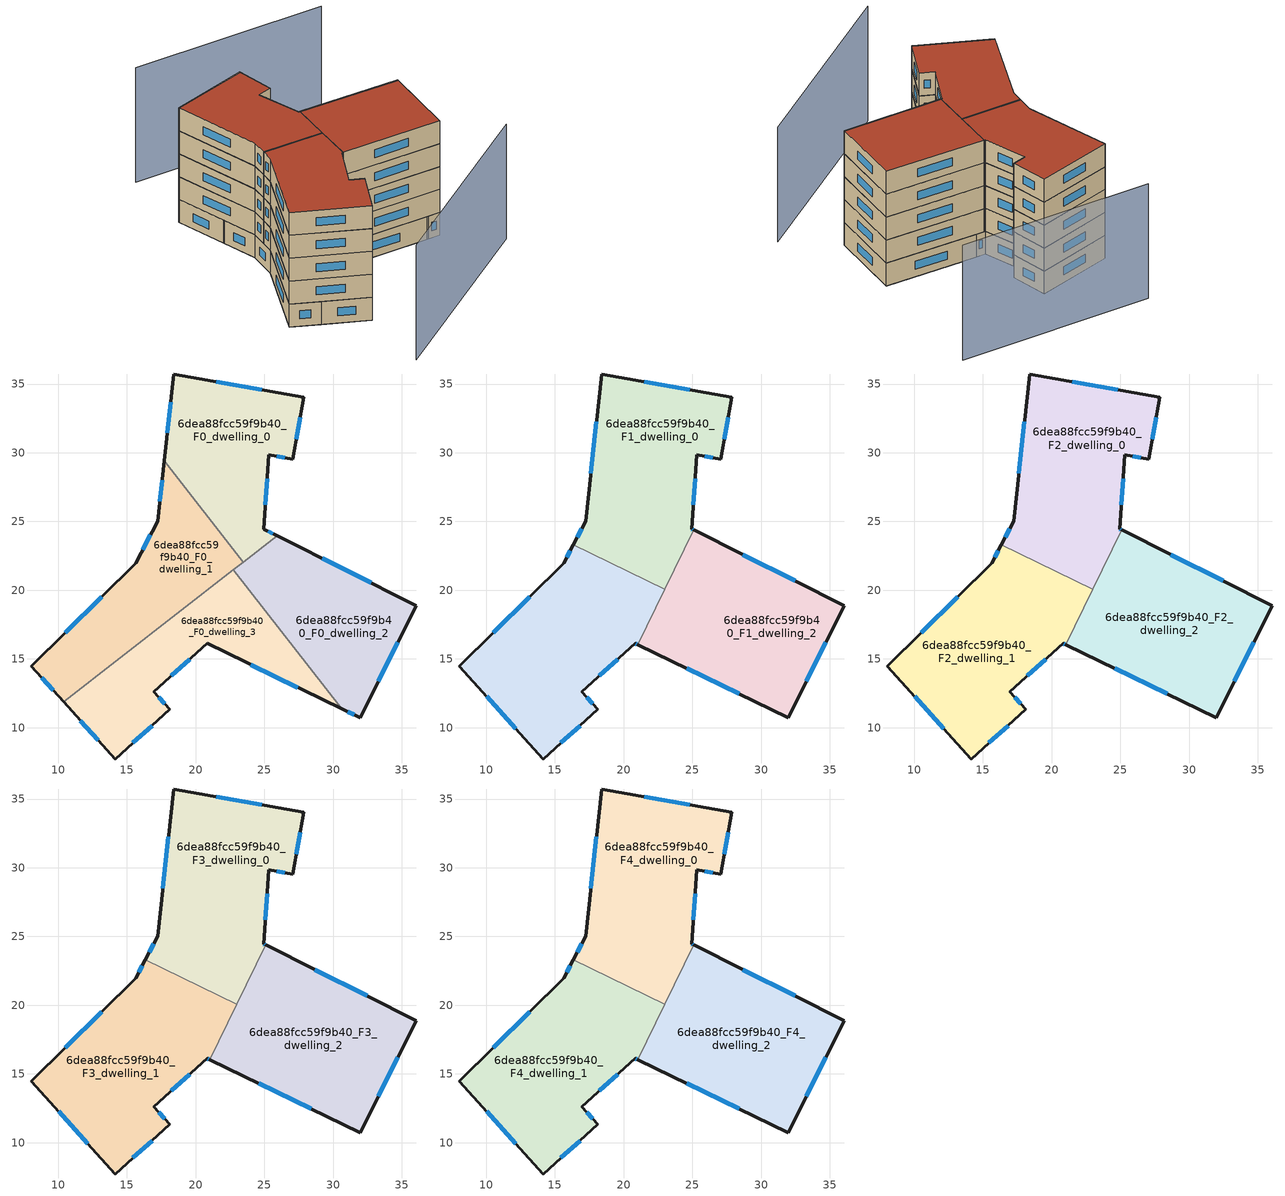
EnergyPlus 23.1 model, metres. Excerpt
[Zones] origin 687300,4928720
6dea88fcc59f9b40_F0_dwelling_0
 floor ground (EU_floor_Construction): 25.93,23.96 24.96,24.45 25.32,29.85 27.07,29.53 27.88,34.03 18.4,35.73 17.71,29.42 23.46,22.04 z0
 wall outside (EU_wall_Construction): 17.71,29.42 18.4,35.73 27.88,34.03 27.07,29.53 25.32,29.85 24.96,24.45 25.93,23.96 z0:3
 wall to 6dea88fcc59f9b40_F0_dwelling_1 (EU_wall_Construction): 23.46,22.04 17.71,29.42 z0:3
 wall to 6dea88fcc59f9b40_F0_dwelling_2 (EU_wall_Construction): 25.93,23.96 23.46,22.04 z0:3
 window (EU_Window_Construction): 27.62,32.57 27.33,30.99 / 26.5,29.63 25.89,29.74 / 25.2,28.09 25.08,26.21 / 25.28,24.29 25.61,24.12 / 17.94,31.47 18.18,33.68 / 21.48,35.18 24.8,34.58 z0.98:2.02
6dea88fcc59f9b40_F0_dwelling_1
 floor ground (EU_floor_Construction): 23.46,22.04 17.71,29.42 17.23,25.03 15.63,21.96 8.04,14.48 10.4,11.87 z0
 wall outside (EU_wall_Construction): 10.4,11.87 8.04,14.48 15.63,21.96 17.23,25.03 17.71,29.42 z0:3
 wall to 6dea88fcc59f9b40_F0_dwelling_3 (EU_wall_Construction): 22.75,21.49 10.4,11.87 z0:3
 wall to 6dea88fcc59f9b40_F0_dwelling_2 (EU_wall_Construction): 23.46,22.04 22.75,21.49 z0:3
 window (EU_Window_Construction): 17.39,26.46 17.55,27.99 / 9.63,12.72 8.81,13.63 / 10.51,16.91 13.16,19.53 / 16.15,22.96 16.71,24.03 z0.98:2.02
6dea88fcc59f9b40_F0_dwelling_2
 floor ground (EU_floor_Construction): 31.96,10.72 36.05,18.88 25.93,23.96 22.75,21.49 30.63,11.37 z0
 wall outside (EU_wall_Construction): 25.93,23.96 36.05,18.88 31.96,10.72 30.63,11.37 z0:3
 wall to 6dea88fcc59f9b40_F0_dwelling_3 (EU_wall_Construction): 30.63,11.37 22.75,21.49 z0:3
 window (EU_Window_Construction): 34.72,16.23 33.29,13.37 / 31.53,10.93 31.06,11.15 / 29.22,22.31 32.76,20.53 z0.98:2.02
6dea88fcc59f9b40_F0_dwelling_3
 floor ground (EU_floor_Construction): 30.63,11.37 22.75,21.49 10.4,11.87 14.14,7.72 18.13,11.33 16.95,12.63 20.83,16.13 z0
 wall outside (EU_wall_Construction): 30.63,11.37 20.83,16.13 16.95,12.63 18.13,11.33 14.14,7.72 10.4,11.87 z0:3
 window (EU_Window_Construction): 27.44,12.91 24.02,14.58 / 19.57,14.99 18.21,13.77 / 17.33,12.21 17.75,11.75 / 16.83,10.16 15.44,8.89 / 12.92,9.07 11.62,10.52 z0.98:2.02
6dea88fcc59f9b40_F1_dwelling_0
 floor to 6dea88fcc59f9b40_F0_dwelling_0 (EU_floor_Construction): 25.08,24.39 24.96,24.45 25.32,29.85 27.07,29.53 27.88,34.03 18.4,35.73 17.71,29.42 23.46,22.04 24.23,22.64 z3
 floor to 6dea88fcc59f9b40_F0_dwelling_1 (EU_floor_Construction): 23.46,22.04 17.71,29.42 17.23,25.03 16.33,23.31 21.72,20.68 z3
 floor to 6dea88fcc59f9b40_F0_dwelling_3 (EU_floor_Construction): 22.98,20.07 23.32,20.76 22.75,21.49 21.72,20.68 z3
 floor to 6dea88fcc59f9b40_F0_dwelling_2 (EU_floor_Construction): 23.32,20.76 24.23,22.64 22.75,21.49 z3
 wall outside (EU_wall_Construction): 16.33,23.31 17.23,25.03 18.4,35.73 27.88,34.03 27.07,29.53 25.32,29.85 24.96,24.45 25.08,24.39 z3:6
 wall to 6dea88fcc59f9b40_F1_dwelling_1 (EU_wall_Construction): 22.98,20.07 16.33,23.31 z3:6
 wall to 6dea88fcc59f9b40_F1_dwelling_2 (EU_wall_Construction): 25.08,24.39 22.98,20.07 z3:6
 window (EU_Window_Construction): 21.48,35.18 24.8,34.58 / 27.62,32.57 27.33,30.99 / 26.5,29.63 25.89,29.74 / 25.2,28.09 25.08,26.21 / 25,24.43 25.04,24.41 / 16.63,23.87 16.94,24.47 / 17.61,28.51 18.02,32.25 z3.98:5.02
6dea88fcc59f9b40_F1_dwelling_1
 floor to 6dea88fcc59f9b40_F0_dwelling_1 (EU_floor_Construction): 21.72,20.68 16.33,23.31 15.63,21.96 8.04,14.48 10.4,11.87 z3
 floor to 6dea88fcc59f9b40_F0_dwelling_3 (EU_floor_Construction): 18.13,11.33 16.95,12.63 20.83,16.13 21.02,16.04 22.98,20.07 21.72,20.68 10.4,11.87 14.14,7.72 z3
 wall outside (EU_wall_Construction): 21.02,16.04 20.83,16.13 16.95,12.63 18.13,11.33 14.14,7.72 8.04,14.48 15.63,21.96 16.33,23.31 z3:6
 wall to 6dea88fcc59f9b40_F1_dwelling_2 (EU_wall_Construction): 22.98,20.07 21.02,16.04 z3:6
 window (EU_Window_Construction): 12.16,9.92 10.02,12.28 / 10.51,16.91 13.16,19.53 / 15.86,22.4 16.1,22.87 / 20.95,16.07 20.89,16.1 / 19.57,14.99 18.21,13.77 / 17.33,12.21 17.75,11.75 / 16.83,10.16 15.44,8.89 z3.98:5.02
6dea88fcc59f9b40_F1_dwelling_2
 floor to 6dea88fcc59f9b40_F0_dwelling_2 (EU_floor_Construction): 31.96,10.72 36.05,18.88 25.93,23.96 24.23,22.64 23.32,20.76 30.63,11.37 z3
 floor to 6dea88fcc59f9b40_F0_dwelling_0 (EU_floor_Construction): 25.93,23.96 25.08,24.39 24.23,22.64 z3
 floor to 6dea88fcc59f9b40_F0_dwelling_3 (EU_floor_Construction): 30.63,11.37 23.32,20.76 21.02,16.04 z3
 wall outside (EU_wall_Construction): 25.08,24.39 36.05,18.88 31.96,10.72 21.02,16.04 z3:6
 window (EU_Window_Construction): 28.65,22.6 32.48,20.67 / 34.72,16.23 33.29,13.37 / 28.4,12.45 24.57,14.31 z3.98:5.02
6dea88fcc59f9b40_F2_dwelling_0
 floor to 6dea88fcc59f9b40_F1_dwelling_0 (EU_floor_Construction): 22.98,20.07 25.08,24.39 24.96,24.45 25.32,29.85 27.07,29.53 27.88,34.03 18.4,35.73 17.23,25.03 16.33,23.31 z6
 wall outside (EU_wall_Construction): 16.33,23.31 17.23,25.03 18.4,35.73 27.88,34.03 27.07,29.53 25.32,29.85 24.96,24.45 25.08,24.39 z6:9
 wall to 6dea88fcc59f9b40_F2_dwelling_1 (EU_wall_Construction): 22.98,20.07 16.33,23.31 z6:9
 wall to 6dea88fcc59f9b40_F2_dwelling_2 (EU_wall_Construction): 25.08,24.39 22.98,20.07 z6:9
 window (EU_Window_Construction): 21.48,35.18 24.8,34.58 / 27.62,32.57 27.33,30.99 / 26.5,29.63 25.89,29.74 / 25.2,28.09 25.08,26.21 / 25,24.43 25.04,24.41 / 16.63,23.87 16.94,24.47 / 17.61,28.51 18.02,32.25 z6.98:8.02
6dea88fcc59f9b40_F2_dwelling_1
 floor to 6dea88fcc59f9b40_F1_dwelling_1 (EU_floor_Construction): 18.13,11.33 16.95,12.63 20.83,16.13 21.02,16.04 22.98,20.07 16.33,23.31 15.63,21.96 8.04,14.48 14.14,7.72 z6
 wall outside (EU_wall_Construction): 21.02,16.04 20.83,16.13 16.95,12.63 18.13,11.33 14.14,7.72 8.04,14.48 15.63,21.96 16.33,23.31 z6:9
 wall to 6dea88fcc59f9b40_F2_dwelling_2 (EU_wall_Construction): 22.98,20.07 21.02,16.04 z6:9
 window (EU_Window_Construction): 12.16,9.92 10.02,12.28 / 10.51,16.91 13.16,19.53 / 15.86,22.4 16.1,22.87 / 20.95,16.07 20.89,16.1 / 19.57,14.99 18.21,13.77 / 17.33,12.21 17.75,11.75 / 16.83,10.16 15.44,8.89 z6.98:8.02
6dea88fcc59f9b40_F2_dwelling_2
 floor to 6dea88fcc59f9b40_F1_dwelling_2 (EU_floor_Construction): 31.96,10.72 36.05,18.88 25.08,24.39 21.02,16.04 z6
 wall outside (EU_wall_Construction): 25.08,24.39 36.05,18.88 31.96,10.72 21.02,16.04 z6:9
 window (EU_Window_Construction): 28.65,22.6 32.48,20.67 / 34.72,16.23 33.29,13.37 / 28.4,12.45 24.57,14.31 z6.98:8.02
6dea88fcc59f9b40_F3_dwelling_0
 floor to 6dea88fcc59f9b40_F2_dwelling_0 (EU_floor_Construction): 22.98,20.07 25.08,24.39 24.96,24.45 25.32,29.85 27.07,29.53 27.88,34.03 18.4,35.73 17.23,25.03 16.33,23.31 z9
 wall outside (EU_wall_Construction): 16.33,23.31 17.23,25.03 18.4,35.73 27.88,34.03 27.07,29.53 25.32,29.85 24.96,24.45 25.08,24.39 z9:12
 wall to 6dea88fcc59f9b40_F3_dwelling_1 (EU_wall_Construction): 22.98,20.07 16.33,23.31 z9:12
 wall to 6dea88fcc59f9b40_F3_dwelling_2 (EU_wall_Construction): 25.08,24.39 22.98,20.07 z9:12
 window (EU_Window_Construction): 21.48,35.18 24.8,34.58 / 27.62,32.57 27.33,30.99 / 26.5,29.63 25.89,29.74 / 25.2,28.09 25.08,26.21 / 25,24.43 25.04,24.41 / 16.63,23.87 16.94,24.47 / 17.61,28.51 18.02,32.25 z9.98:11.02
6dea88fcc59f9b40_F3_dwelling_1
 floor to 6dea88fcc59f9b40_F2_dwelling_1 (EU_floor_Construction): 18.13,11.33 16.95,12.63 20.83,16.13 21.02,16.04 22.98,20.07 16.33,23.31 15.63,21.96 8.04,14.48 14.14,7.72 z9
 wall outside (EU_wall_Construction): 21.02,16.04 20.83,16.13 16.95,12.63 18.13,11.33 14.14,7.72 8.04,14.48 15.63,21.96 16.33,23.31 z9:12
 wall to 6dea88fcc59f9b40_F3_dwelling_2 (EU_wall_Construction): 22.98,20.07 21.02,16.04 z9:12
 window (EU_Window_Construction): 12.16,9.92 10.02,12.28 / 10.51,16.91 13.16,19.53 / 15.86,22.4 16.1,22.87 / 20.95,16.07 20.89,16.1 / 19.57,14.99 18.21,13.77 / 17.33,12.21 17.75,11.75 / 16.83,10.16 15.44,8.89 z9.98:11.02
6dea88fcc59f9b40_F3_dwelling_2
 floor to 6dea88fcc59f9b40_F2_dwelling_2 (EU_floor_Construction): 31.96,10.72 36.05,18.88 25.08,24.39 21.02,16.04 z9
 wall outside (EU_wall_Construction): 25.08,24.39 36.05,18.88 31.96,10.72 21.02,16.04 z9:12
 window (EU_Window_Construction): 28.65,22.6 32.48,20.67 / 34.72,16.23 33.29,13.37 / 28.4,12.45 24.57,14.31 z9.98:11.02
6dea88fcc59f9b40_F4_dwelling_0
 floor to 6dea88fcc59f9b40_F3_dwelling_0 (EU_floor_Construction): 22.98,20.07 25.08,24.39 24.96,24.45 25.32,29.85 27.07,29.53 27.88,34.03 18.4,35.73 17.23,25.03 16.33,23.31 z12
 wall outside (EU_wall_Construction): 16.33,23.31 17.23,25.03 18.4,35.73 27.88,34.03 27.07,29.53 25.32,29.85 24.96,24.45 25.08,24.39 z12:15
 wall to 6dea88fcc59f9b40_F4_dwelling_1 (EU_wall_Construction): 22.98,20.07 16.33,23.31 z12:15
 wall to 6dea88fcc59f9b40_F4_dwelling_2 (EU_wall_Construction): 25.08,24.39 22.98,20.07 z12:15
 window (EU_Window_Construction): 21.48,35.18 24.8,34.58 / 27.62,32.57 27.33,30.99 / 26.5,29.63 25.89,29.74 / 25.2,28.09 25.08,26.21 / 25,24.43 25.04,24.41 / 16.63,23.87 16.94,24.47 / 17.61,28.51 18.02,32.25 z12.98:14.02
 roof outside (EU_roof_Construction): 27.88,34.03 27.07,29.53 25.32,29.85 24.96,24.45 25.08,24.39 22.98,20.07 16.33,23.31 17.23,25.03 18.4,35.73 z15
6dea88fcc59f9b40_F4_dwelling_1
 floor to 6dea88fcc59f9b40_F3_dwelling_1 (EU_floor_Construction): 18.13,11.33 16.95,12.63 20.83,16.13 21.02,16.04 22.98,20.07 16.33,23.31 15.63,21.96 8.04,14.48 14.14,7.72 z12
 wall outside (EU_wall_Construction): 21.02,16.04 20.83,16.13 16.95,12.63 18.13,11.33 14.14,7.72 8.04,14.48 15.63,21.96 16.33,23.31 z12:15
 wall to 6dea88fcc59f9b40_F4_dwelling_2 (EU_wall_Construction): 22.98,20.07 21.02,16.04 z12:15
 window (EU_Window_Construction): 12.16,9.92 10.02,12.28 / 10.51,16.91 13.16,19.53 / 15.86,22.4 16.1,22.87 / 20.95,16.07 20.89,16.1 / 19.57,14.99 18.21,13.77 / 17.33,12.21 17.75,11.75 / 16.83,10.16 15.44,8.89 z12.98:14.02
 roof outside (EU_roof_Construction): 22.98,20.07 21.02,16.04 20.83,16.13 16.95,12.63 18.13,11.33 14.14,7.72 8.04,14.48 15.63,21.96 16.33,23.31 z15
6dea88fcc59f9b40_F4_dwelling_2
 floor to 6dea88fcc59f9b40_F3_dwelling_2 (EU_floor_Construction): 31.96,10.72 36.05,18.88 25.08,24.39 21.02,16.04 z12
 wall outside (EU_wall_Construction): 25.08,24.39 36.05,18.88 31.96,10.72 21.02,16.04 z12:15
 window (EU_Window_Construction): 28.65,22.6 32.48,20.67 / 34.72,16.23 33.29,13.37 / 28.4,12.45 24.57,14.31 z12.98:14.02
 roof outside (EU_roof_Construction): 36.05,18.88 31.96,10.72 21.02,16.04 25.08,24.39 z15
shading: 10.35,-0.53 35.4,4.32 / 43.42,33.77 22.32,43.94 z0:15
[Building]
EU S2 Campaign: North Axis=0; Terrain=City; Solar Distribution=FullExterior
[Site:Location]
Bologna: Latitude=44.5; Longitude=11.25; Time Zone=1; Elevation=37
[SizingPeriod:WeatherFileDays]
AnnualSizingPeriod: Begin Month=1; Begin Day of Month=1; End Month=12; End Day of Month=31; Day of Week for Start Day=Monday; Use Weather File Daylight Saving Period=No; Use Weather File Rain and Snow Indicators=No
[MATERIAL]
EU_InternalMass_Material: Roughness=MediumRough; Thickness=0.1; Conductivity=1; Density=1800; Specific Heat=900; Thermal Absorptance=0.9; Solar Absorptance=0.7; Visible Absorptance=0.7
[MATERIAL:NOMASS] Roughness=MediumRough; Thermal Absorptance=0.9; Solar Absorptance=0.7; Visible Absorptance=0.7
Name | Thermal Resistance
EU_wall_NoMass | 0.905828
EU_roof_NoMass | 0.37593
EU_floor_NoMass | 0.67114
[WINDOWMATERIAL:SIMPLEGLAZINGSYSTEM]
EU_Window_SimpleGlazing: UFactor=4.52486; Solar Heat Gain Coefficient=0.85; Visible Transmittance=0.85
[CONSTRUCTION]
EU_wall_Construction: EU_wall_NoMass
EU_roof_Construction: EU_roof_NoMass
EU_floor_Construction: EU_floor_NoMass
EU_InternalMass_Construction: EU_InternalMass_Material
EU_Window_Construction: EU_Window_SimpleGlazing
[ZONE] Type=1; Multiplier=1; Ceiling Height=autocalculate; Floor Area=autocalculate; Part of Total Floor Area=Yes
Name | Volume
6dea88fcc59f9b40_F0_dwelling_0 | 253.132
6dea88fcc59f9b40_F1_dwelling_0; 6dea88fcc59f9b40_F2_dwelling_0; 6dea88fcc59f9b40_F3_dwelling_0; 6dea88fcc59f9b40_F4_dwelling_0 | 337.513
6dea88fcc59f9b40_F0_dwelling_1 | 253.141
6dea88fcc59f9b40_F1_dwelling_1; 6dea88fcc59f9b40_F2_dwelling_1; 6dea88fcc59f9b40_F3_dwelling_1; 6dea88fcc59f9b40_F4_dwelling_1 | 337.531
6dea88fcc59f9b40_F0_dwelling_2 | 253.163
6dea88fcc59f9b40_F1_dwelling_2; 6dea88fcc59f9b40_F2_dwelling_2; 6dea88fcc59f9b40_F3_dwelling_2; 6dea88fcc59f9b40_F4_dwelling_2 | 337.539
6dea88fcc59f9b40_F0_dwelling_3 | 253.143
[INTERNALMASS] Construction=EU_InternalMass_Construction
Name | Zone or ZoneList | Surface Area
6dea88fcc59f9b40_F0_dwelling_0_EU_InternalMass | 6dea88fcc59f9b40_F0_dwelling_0 | 84.3785
6dea88fcc59f9b40_F0_dwelling_1_EU_InternalMass | 6dea88fcc59f9b40_F0_dwelling_1 | 84.3828
6dea88fcc59f9b40_F0_dwelling_2_EU_InternalMass | 6dea88fcc59f9b40_F0_dwelling_2 | 84.3878
6dea88fcc59f9b40_F0_dwelling_3_EU_InternalMass | 6dea88fcc59f9b40_F0_dwelling_3 | 84.3784
6dea88fcc59f9b40_F1_dwelling_0_EU_InternalMass | 6dea88fcc59f9b40_F1_dwelling_0 | 112.503
6dea88fcc59f9b40_F1_dwelling_1_EU_InternalMass | 6dea88fcc59f9b40_F1_dwelling_1 | 112.51
6dea88fcc59f9b40_F1_dwelling_2_EU_InternalMass | 6dea88fcc59f9b40_F1_dwelling_2 | 112.513
6dea88fcc59f9b40_F2_dwelling_0_EU_InternalMass | 6dea88fcc59f9b40_F2_dwelling_0 | 112.503
6dea88fcc59f9b40_F2_dwelling_1_EU_InternalMass | 6dea88fcc59f9b40_F2_dwelling_1 | 112.51
6dea88fcc59f9b40_F2_dwelling_2_EU_InternalMass | 6dea88fcc59f9b40_F2_dwelling_2 | 112.513
6dea88fcc59f9b40_F3_dwelling_0_EU_InternalMass | 6dea88fcc59f9b40_F3_dwelling_0 | 112.503
6dea88fcc59f9b40_F3_dwelling_1_EU_InternalMass | 6dea88fcc59f9b40_F3_dwelling_1 | 112.51
6dea88fcc59f9b40_F3_dwelling_2_EU_InternalMass | 6dea88fcc59f9b40_F3_dwelling_2 | 112.513
6dea88fcc59f9b40_F4_dwelling_0_EU_InternalMass | 6dea88fcc59f9b40_F4_dwelling_0 | 112.503
6dea88fcc59f9b40_F4_dwelling_1_EU_InternalMass | 6dea88fcc59f9b40_F4_dwelling_1 | 112.51
6dea88fcc59f9b40_F4_dwelling_2_EU_InternalMass | 6dea88fcc59f9b40_F4_dwelling_2 | 112.513
[OTHEREQUIPMENT] Fuel Type=Electricity; Design Level Calculation Method=Watts/Area; Power per Zone Floor Area=1; Fraction Latent=0; Fraction Radiant=0; Fraction Lost=0; Carbon Dioxide Generation Rate=0; EndUse Subcategory=EU_Step8_InternalGains
Name | Zone or ZoneList or Space or SpaceList | Schedule
EU_Step8_InternalGain_6dea88fcc59f9b40_F0_dwelling_0_f000 | 6dea88fcc59f9b40_F0_dwelling_0 | EU_Step8_GainSchedule_6dea88fcc59f9b40_F0_dwelling_0_f000
EU_Step8_InternalGain_6dea88fcc59f9b40_F0_dwelling_1_f000 | 6dea88fcc59f9b40_F0_dwelling_1 | EU_Step8_GainSchedule_6dea88fcc59f9b40_F0_dwelling_1_f000
EU_Step8_InternalGain_6dea88fcc59f9b40_F0_dwelling_2_f000 | 6dea88fcc59f9b40_F0_dwelling_2 | EU_Step8_GainSchedule_6dea88fcc59f9b40_F0_dwelling_2_f000
EU_Step8_InternalGain_6dea88fcc59f9b40_F0_dwelling_3_f000 | 6dea88fcc59f9b40_F0_dwelling_3 | EU_Step8_GainSchedule_6dea88fcc59f9b40_F0_dwelling_3_f000
EU_Step8_InternalGain_6dea88fcc59f9b40_F1_dwelling_0_f000 | 6dea88fcc59f9b40_F1_dwelling_0 | EU_Step8_GainSchedule_6dea88fcc59f9b40_F1_dwelling_0_f000
EU_Step8_InternalGain_6dea88fcc59f9b40_F1_dwelling_1_f000 | 6dea88fcc59f9b40_F1_dwelling_1 | EU_Step8_GainSchedule_6dea88fcc59f9b40_F1_dwelling_1_f000
EU_Step8_InternalGain_6dea88fcc59f9b40_F1_dwelling_2_f000 | 6dea88fcc59f9b40_F1_dwelling_2 | EU_Step8_GainSchedule_6dea88fcc59f9b40_F1_dwelling_2_f000
EU_Step8_InternalGain_6dea88fcc59f9b40_F2_dwelling_0_f000 | 6dea88fcc59f9b40_F2_dwelling_0 | EU_Step8_GainSchedule_6dea88fcc59f9b40_F2_dwelling_0_f000
EU_Step8_InternalGain_6dea88fcc59f9b40_F2_dwelling_1_f000 | 6dea88fcc59f9b40_F2_dwelling_1 | EU_Step8_GainSchedule_6dea88fcc59f9b40_F2_dwelling_1_f000
EU_Step8_InternalGain_6dea88fcc59f9b40_F2_dwelling_2_f000 | 6dea88fcc59f9b40_F2_dwelling_2 | EU_Step8_GainSchedule_6dea88fcc59f9b40_F2_dwelling_2_f000
EU_Step8_InternalGain_6dea88fcc59f9b40_F3_dwelling_0_f000 | 6dea88fcc59f9b40_F3_dwelling_0 | EU_Step8_GainSchedule_6dea88fcc59f9b40_F3_dwelling_0_f000
EU_Step8_InternalGain_6dea88fcc59f9b40_F3_dwelling_1_f000 | 6dea88fcc59f9b40_F3_dwelling_1 | EU_Step8_GainSchedule_6dea88fcc59f9b40_F3_dwelling_1_f000
EU_Step8_InternalGain_6dea88fcc59f9b40_F3_dwelling_2_f000 | 6dea88fcc59f9b40_F3_dwelling_2 | EU_Step8_GainSchedule_6dea88fcc59f9b40_F3_dwelling_2_f000
EU_Step8_InternalGain_6dea88fcc59f9b40_F4_dwelling_0_f000 | 6dea88fcc59f9b40_F4_dwelling_0 | EU_Step8_GainSchedule_6dea88fcc59f9b40_F4_dwelling_0_f000
EU_Step8_InternalGain_6dea88fcc59f9b40_F4_dwelling_1_f000 | 6dea88fcc59f9b40_F4_dwelling_1 | EU_Step8_GainSchedule_6dea88fcc59f9b40_F4_dwelling_1_f000
EU_Step8_InternalGain_6dea88fcc59f9b40_F4_dwelling_2_f000 | 6dea88fcc59f9b40_F4_dwelling_2 | EU_Step8_GainSchedule_6dea88fcc59f9b40_F4_dwelling_2_f000
[ZONEVENTILATION:DESIGNFLOWRATE] Schedule=EU_AlwaysOn; Design Flow Rate Calculation Method=AirChanges/Hour; Air Changes per Hour=0.73129; Ventilation Type=Natural; Fan Pressure Rise=0; Fan Total Efficiency=1; Constant Term Coefficient=1; Temperature Term Coefficient=0; Velocity Term Coefficient=0; Velocity Squared Term Coefficient=0; Minimum Indoor Temperature=-100; Maximum Indoor Temperature=100; Delta Temperature=-100; Minimum Outdoor Temperature=-100; Maximum Outdoor Temperature=100; Maximum Wind Speed=40
Name | Zone or ZoneList or Space or SpaceList
EU_ConstantAir_6dea88fcc59f9b40_F0_dwelling_0 | 6dea88fcc59f9b40_F0_dwelling_0
EU_ConstantAir_6dea88fcc59f9b40_F0_dwelling_1 | 6dea88fcc59f9b40_F0_dwelling_1
EU_ConstantAir_6dea88fcc59f9b40_F0_dwelling_2 | 6dea88fcc59f9b40_F0_dwelling_2
EU_ConstantAir_6dea88fcc59f9b40_F0_dwelling_3 | 6dea88fcc59f9b40_F0_dwelling_3
EU_ConstantAir_6dea88fcc59f9b40_F1_dwelling_0 | 6dea88fcc59f9b40_F1_dwelling_0
EU_ConstantAir_6dea88fcc59f9b40_F1_dwelling_1 | 6dea88fcc59f9b40_F1_dwelling_1
EU_ConstantAir_6dea88fcc59f9b40_F1_dwelling_2 | 6dea88fcc59f9b40_F1_dwelling_2
EU_ConstantAir_6dea88fcc59f9b40_F2_dwelling_0 | 6dea88fcc59f9b40_F2_dwelling_0
EU_ConstantAir_6dea88fcc59f9b40_F2_dwelling_1 | 6dea88fcc59f9b40_F2_dwelling_1
EU_ConstantAir_6dea88fcc59f9b40_F2_dwelling_2 | 6dea88fcc59f9b40_F2_dwelling_2
EU_ConstantAir_6dea88fcc59f9b40_F3_dwelling_0 | 6dea88fcc59f9b40_F3_dwelling_0
EU_ConstantAir_6dea88fcc59f9b40_F3_dwelling_1 | 6dea88fcc59f9b40_F3_dwelling_1
EU_ConstantAir_6dea88fcc59f9b40_F3_dwelling_2 | 6dea88fcc59f9b40_F3_dwelling_2
EU_ConstantAir_6dea88fcc59f9b40_F4_dwelling_0 | 6dea88fcc59f9b40_F4_dwelling_0
EU_ConstantAir_6dea88fcc59f9b40_F4_dwelling_1 | 6dea88fcc59f9b40_F4_dwelling_1
EU_ConstantAir_6dea88fcc59f9b40_F4_dwelling_2 | 6dea88fcc59f9b40_F4_dwelling_2
[HVACTEMPLATE:THERMOSTAT] Constant Heating Setpoint=20; Constant Cooling Setpoint=50
EU_HeatOnly_6dea88fcc59f9b40_F0_dwelling_0; EU_HeatOnly_6dea88fcc59f9b40_F0_dwelling_1; EU_HeatOnly_6dea88fcc59f9b40_F0_dwelling_2; EU_HeatOnly_6dea88fcc59f9b40_F0_dwelling_3; EU_HeatOnly_6dea88fcc59f9b40_F1_dwelling_0; EU_HeatOnly_6dea88fcc59f9b40_F1_dwelling_1; EU_HeatOnly_6dea88fcc59f9b40_F1_dwelling_2; EU_HeatOnly_6dea88fcc59f9b40_F2_dwelling_0; EU_HeatOnly_6dea88fcc59f9b40_F2_dwelling_1; EU_HeatOnly_6dea88fcc59f9b40_F2_dwelling_2; EU_HeatOnly_6dea88fcc59f9b40_F3_dwelling_0; EU_HeatOnly_6dea88fcc59f9b40_F3_dwelling_1; EU_HeatOnly_6dea88fcc59f9b40_F3_dwelling_2; EU_HeatOnly_6dea88fcc59f9b40_F4_dwelling_0; EU_HeatOnly_6dea88fcc59f9b40_F4_dwelling_1; EU_HeatOnly_6dea88fcc59f9b40_F4_dwelling_2
[HVACTEMPLATE:ZONE:IDEALLOADSAIRSYSTEM] System Availability Schedule=EU_AlwaysOn; Maximum Heating Supply Air Temperature=50; Minimum Cooling Supply Air Temperature=13; Maximum Heating Supply Air Humidity Ratio=0.0156; Minimum Cooling Supply Air Humidity Ratio=0.0077; Heating Limit=NoLimit; Cooling Limit=NoLimit; Heating Availability Schedule=EU_AlwaysOn; Cooling Availability Schedule=EU_CoolingOff; Dehumidification Control Type=ConstantSensibleHeatRatio; Cooling Sensible Heat Ratio=0.7; Dehumidification Setpoint=60; Humidification Control Type=None; Humidification Setpoint=30; Outdoor Air Method=None; Outdoor Air Flow Rate per Person=0.00944; Outdoor Air Flow Rate per Zone Floor Area=0; Outdoor Air Flow Rate per Zone=0; Demand Controlled Ventilation Type=None; Outdoor Air Economizer Type=NoEconomizer; Heat Recovery Type=None; Sensible Heat Recovery Effectiveness=0.7; Latent Heat Recovery Effectiveness=0.65
Name | Template Thermostat
6dea88fcc59f9b40_F0_dwelling_0 | EU_HeatOnly_6dea88fcc59f9b40_F0_dwelling_0
6dea88fcc59f9b40_F0_dwelling_1 | EU_HeatOnly_6dea88fcc59f9b40_F0_dwelling_1
6dea88fcc59f9b40_F0_dwelling_2 | EU_HeatOnly_6dea88fcc59f9b40_F0_dwelling_2
6dea88fcc59f9b40_F0_dwelling_3 | EU_HeatOnly_6dea88fcc59f9b40_F0_dwelling_3
6dea88fcc59f9b40_F1_dwelling_0 | EU_HeatOnly_6dea88fcc59f9b40_F1_dwelling_0
6dea88fcc59f9b40_F1_dwelling_1 | EU_HeatOnly_6dea88fcc59f9b40_F1_dwelling_1
6dea88fcc59f9b40_F1_dwelling_2 | EU_HeatOnly_6dea88fcc59f9b40_F1_dwelling_2
6dea88fcc59f9b40_F2_dwelling_0 | EU_HeatOnly_6dea88fcc59f9b40_F2_dwelling_0
6dea88fcc59f9b40_F2_dwelling_1 | EU_HeatOnly_6dea88fcc59f9b40_F2_dwelling_1
6dea88fcc59f9b40_F2_dwelling_2 | EU_HeatOnly_6dea88fcc59f9b40_F2_dwelling_2
6dea88fcc59f9b40_F3_dwelling_0 | EU_HeatOnly_6dea88fcc59f9b40_F3_dwelling_0
6dea88fcc59f9b40_F3_dwelling_1 | EU_HeatOnly_6dea88fcc59f9b40_F3_dwelling_1
6dea88fcc59f9b40_F3_dwelling_2 | EU_HeatOnly_6dea88fcc59f9b40_F3_dwelling_2
6dea88fcc59f9b40_F4_dwelling_0 | EU_HeatOnly_6dea88fcc59f9b40_F4_dwelling_0
6dea88fcc59f9b40_F4_dwelling_1 | EU_HeatOnly_6dea88fcc59f9b40_F4_dwelling_1
6dea88fcc59f9b40_F4_dwelling_2 | EU_HeatOnly_6dea88fcc59f9b40_F4_dwelling_2
[SIZING:ZONE] Zone Cooling Design Supply Air Temperature Input Method=SupplyAirTemperature; Zone Cooling Design Supply Air Temperature=13; Zone Heating Design Supply Air Temperature Input Method=SupplyAirTemperature; Zone Heating Design Supply Air Temperature=50; Zone Cooling Design Supply Air Humidity Ratio=0.008; Zone Heating Design Supply Air Humidity Ratio=0.008; Cooling Design Air Flow Method=DesignDay; Cooling Design Air Flow Rate=0; Cooling Minimum Air Flow per Zone Floor Area=0.000762; Cooling Minimum Air Flow=0; Cooling Minimum Air Flow Fraction=0.2; Heating Design Air Flow Method=DesignDay; Heating Design Air Flow Rate=0; Heating Maximum Air Flow per Zone Floor Area=0.002032; Heating Maximum Air Flow=0.141576; Heating Maximum Air Flow Fraction=0.3; Account for Dedicated Outdoor Air System=No; Dedicated Outdoor Air System Control Strategy=NeutralSupplyAir; Dedicated Outdoor Air Low Setpoint Temperature for Design=autosize; Dedicated Outdoor Air High Setpoint Temperature for Design=autosize; Zone Load Sizing Method=Sensible Load Only No Latent Load; Zone Latent Cooling Design Supply Air Humidity Ratio Input Method=HumidityRatioDifference; Zone Cooling Design Supply Air Humidity Ratio Difference=0.005; Zone Latent Heating Design Supply Air Humidity Ratio Input Method=HumidityRatioDifference; Zone Humidification Design Supply Air Humidity Ratio Difference=0.005
6dea88fcc59f9b40_F0_dwelling_0; 6dea88fcc59f9b40_F0_dwelling_1; 6dea88fcc59f9b40_F0_dwelling_2; 6dea88fcc59f9b40_F0_dwelling_3; 6dea88fcc59f9b40_F1_dwelling_0; 6dea88fcc59f9b40_F1_dwelling_1; 6dea88fcc59f9b40_F1_dwelling_2; 6dea88fcc59f9b40_F2_dwelling_0; 6dea88fcc59f9b40_F2_dwelling_1; 6dea88fcc59f9b40_F2_dwelling_2; 6dea88fcc59f9b40_F3_dwelling_0; 6dea88fcc59f9b40_F3_dwelling_1; 6dea88fcc59f9b40_F3_dwelling_2; 6dea88fcc59f9b40_F4_dwelling_0; 6dea88fcc59f9b40_F4_dwelling_1; 6dea88fcc59f9b40_F4_dwelling_2
[SCHEDULE:CONSTANT]
Name | Hourly Value
EU_AlwaysOn | 1
EU_CoolingOff | 0
[SCHEDULE:FILE] Column Number=1; Rows to Skip at Top=0; Number of Hours of Data=8760; Column Separator=Comma; Interpolate to Timestep=No; Minutes per Item=60; Adjust Schedule for Daylight Savings=Yes
Name | File
EU_Step8_GainSchedule_6dea88fcc59f9b40_F0_dwelling_0_f000 | ../../schedules/6dea88fcc59f9b40/6dea88fcc59f9b40_F0_dwelling_0_f000_gain.csv
EU_Step8_GainSchedule_6dea88fcc59f9b40_F0_dwelling_1_f000 | ../../schedules/6dea88fcc59f9b40/6dea88fcc59f9b40_F0_dwelling_1_f000_gain.csv
EU_Step8_GainSchedule_6dea88fcc59f9b40_F0_dwelling_2_f000 | ../../schedules/6dea88fcc59f9b40/6dea88fcc59f9b40_F0_dwelling_2_f000_gain.csv
EU_Step8_GainSchedule_6dea88fcc59f9b40_F0_dwelling_3_f000 | ../../schedules/6dea88fcc59f9b40/6dea88fcc59f9b40_F0_dwelling_3_f000_gain.csv
EU_Step8_GainSchedule_6dea88fcc59f9b40_F1_dwelling_0_f000 | ../../schedules/6dea88fcc59f9b40/6dea88fcc59f9b40_F1_dwelling_0_f000_gain.csv
EU_Step8_GainSchedule_6dea88fcc59f9b40_F1_dwelling_1_f000 | ../../schedules/6dea88fcc59f9b40/6dea88fcc59f9b40_F1_dwelling_1_f000_gain.csv
EU_Step8_GainSchedule_6dea88fcc59f9b40_F1_dwelling_2_f000 | ../../schedules/6dea88fcc59f9b40/6dea88fcc59f9b40_F1_dwelling_2_f000_gain.csv
EU_Step8_GainSchedule_6dea88fcc59f9b40_F2_dwelling_0_f000 | ../../schedules/6dea88fcc59f9b40/6dea88fcc59f9b40_F2_dwelling_0_f000_gain.csv
EU_Step8_GainSchedule_6dea88fcc59f9b40_F2_dwelling_1_f000 | ../../schedules/6dea88fcc59f9b40/6dea88fcc59f9b40_F2_dwelling_1_f000_gain.csv
EU_Step8_GainSchedule_6dea88fcc59f9b40_F2_dwelling_2_f000 | ../../schedules/6dea88fcc59f9b40/6dea88fcc59f9b40_F2_dwelling_2_f000_gain.csv
EU_Step8_GainSchedule_6dea88fcc59f9b40_F3_dwelling_0_f000 | ../../schedules/6dea88fcc59f9b40/6dea88fcc59f9b40_F3_dwelling_0_f000_gain.csv
EU_Step8_GainSchedule_6dea88fcc59f9b40_F3_dwelling_1_f000 | ../../schedules/6dea88fcc59f9b40/6dea88fcc59f9b40_F3_dwelling_1_f000_gain.csv
EU_Step8_GainSchedule_6dea88fcc59f9b40_F3_dwelling_2_f000 | ../../schedules/6dea88fcc59f9b40/6dea88fcc59f9b40_F3_dwelling_2_f000_gain.csv
EU_Step8_GainSchedule_6dea88fcc59f9b40_F4_dwelling_0_f000 | ../../schedules/6dea88fcc59f9b40/6dea88fcc59f9b40_F4_dwelling_0_f000_gain.csv
EU_Step8_GainSchedule_6dea88fcc59f9b40_F4_dwelling_1_f000 | ../../schedules/6dea88fcc59f9b40/6dea88fcc59f9b40_F4_dwelling_1_f000_gain.csv
EU_Step8_GainSchedule_6dea88fcc59f9b40_F4_dwelling_2_f000 | ../../schedules/6dea88fcc59f9b40/6dea88fcc59f9b40_F4_dwelling_2_f000_gain.csv
